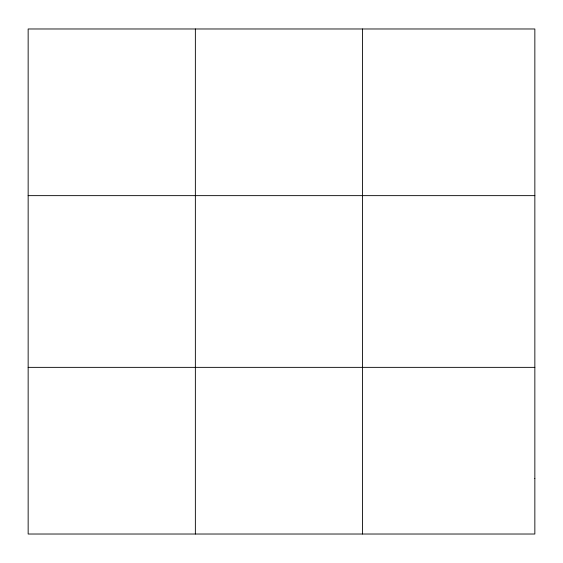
<?xml version="1.0" encoding="UTF-8"?>
<svg xmlns="http://www.w3.org/2000/svg" width="563" height="563" viewBox="0 0 563 563"><rect width="100%" height="100%" fill="white"/><g stroke="black" fill="none" stroke-linecap="round" stroke-linejoin="round"><path stroke-width="0.84" d="M195.361 534.02L195.361 28.98M362.572 534.02L362.572 28.98M28.15 195.642L534.85 195.642M28.15 367.358L534.85 367.358M534.85 478.466L534.85 534.02L28.15 534.02L28.15 28.98L534.85 28.98L534.85 478.466"/></g></svg>
